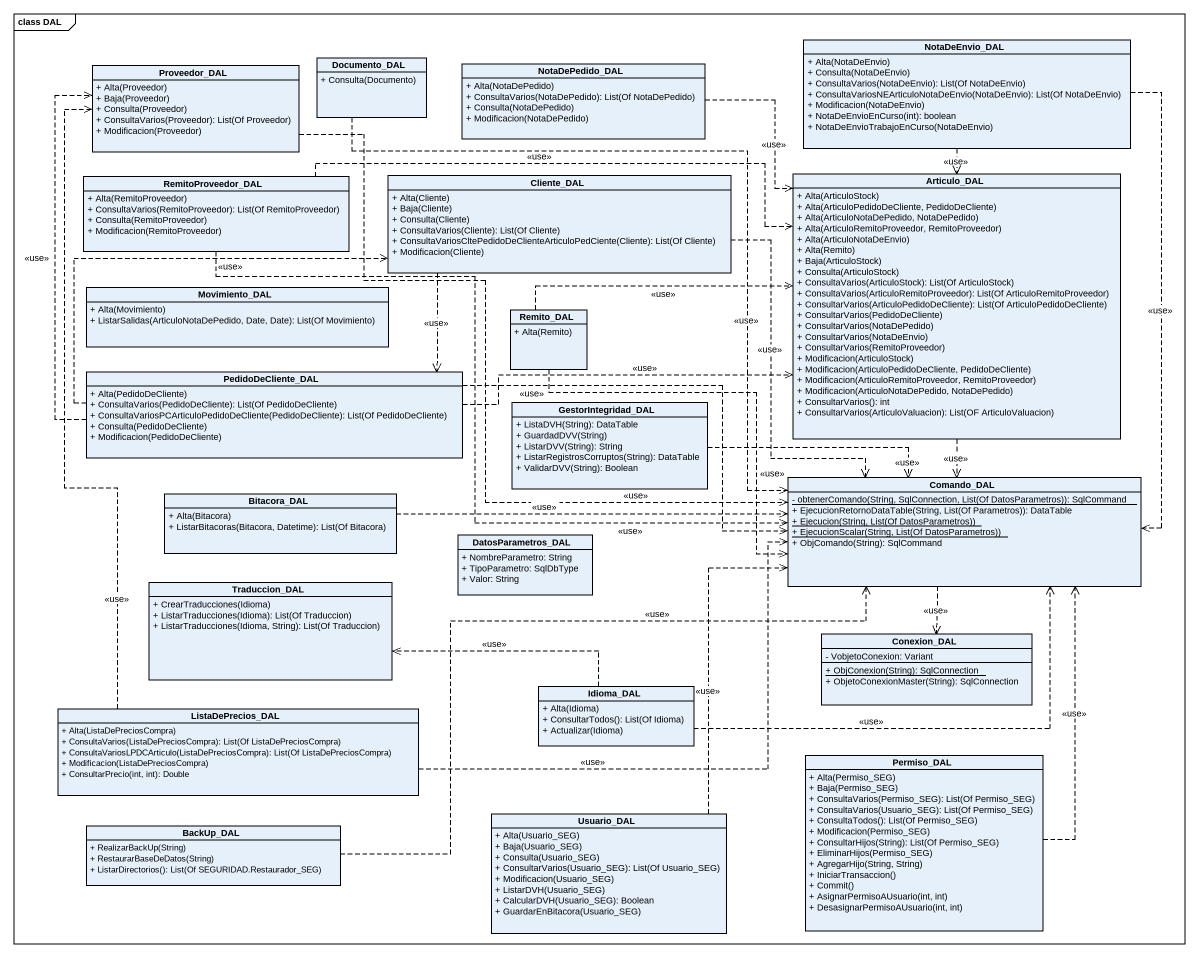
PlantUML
@startuml
mainframe class DAL
hide circle
hide empty members
skinparam classAttributeIconSize 0
class NotaDeEnvio_DAL {
  + Alta(NotaDeEnvio)
  + Consulta(NotaDeEnvio)
  + ConsultaVarios(NotaDeEnvio): List(Of NotaDeEnvio)
  + ConsultaVariosNEArticuloNotaDeEnvio(NotaDeEnvio): List(Of NotaDeEnvio)
  + Modificacion(NotaDeEnvio)
  + NotaDeEnvioEnCurso(int): boolean
  + NotaDeEnvioTrabajoEnCurso(NotaDeEnvio)
}
class Proveedor_DAL {
  + Alta(Proveedor)
  + Baja(Proveedor)
  + Consulta(Proveedor)
  + ConsultaVarios(Proveedor): List(Of Proveedor)
  + Modificacion(Proveedor)
}
class Documento_DAL {
  + Consulta(Documento)
}
class NotaDePedido_DAL {
  + Alta(NotaDePedido)
  + ConsultaVarios(NotaDePedido): List(Of NotaDePedido)
  + Consulta(NotaDePedido)
  + Modificacion(NotaDePedido)
}
class RemitoProveedor_DAL {
  + Alta(RemitoProveedor)
  + ConsultaVarios(RemitoProveedor): List(Of RemitoProveedor)
  + Consulta(RemitoProveedor)
  + Modificacion(RemitoProveedor)
}
class Cliente_DAL {
  + Alta(Cliente)
  + Baja(Cliente)
  + Consulta(Cliente)
  + ConsultaVarios(Cliente): List(Of Cliente)
  + ConsultaVariosCltePedidoDeClienteArticuloPedCiente(Cliente): List(Of Cliente)
  + Modificacion(Cliente)
}
class Articulo_DAL {
  + Alta(ArticuloStock)
  + Alta(ArticuloPedidoDeCliente, PedidoDeCliente)
  + Alta(ArticuloNotaDePedido, NotaDePedido)
  + Alta(ArticuloRemitoProveedor, RemitoProveedor)
  + Alta(ArticuloNotaDeEnvio)
  + Alta(Remito)
  + Baja(ArticuloStock)
  + Consulta(ArticuloStock)
  + ConsultaVarios(ArticuloStock): List(Of ArticuloStock)
  + ConsultaVarios(ArticuloRemitoProveedor): List(Of ArticuloRemitoProveedor)
  + ConsultarVarios(ArticuloPedidoDeCliente): List(Of ArticuloPedidoDeCliente)
  + ConsultarVarios(PedidoDeCliente)
  + ConsultarVarios(NotaDePedido)
  + ConsultarVarios(NotaDeEnvio)
  + ConsultarVarios(RemitoProveedor)
  + Modificacion(ArticuloStock)
  + Modificacion(ArticuloPedidoDeCliente, PedidoDeCliente)
  + Modificacion(ArticuloRemitoProveedor, RemitoProveedor)
  + Modificacion(ArticuloNotaDePedido, NotaDePedido)
  + ConsultarVarios(): int
  + ConsultarVarios(ArticuloValuacion): List(OF ArticuloValuacion)
}
class Movimiento_DAL {
  + Alta(Movimiento)
  + ListarSalidas(ArticuloNotaDePedido, Date, Date): List(Of Movimiento)
}
class Remito_DAL {
  + Alta(Remito)
}
class PedidoDeCliente_DAL {
  + Alta(PedidoDeCliente)
  + ConsultaVarios(PedidoDeCliente): List(Of PedidoDeCliente)
  + ConsultaVariosPCArticuloPedidoDeCliente(PedidoDeCliente): List(Of PedidoDeCliente)
  + Consulta(PedidoDeCliente)
  + Modificacion(PedidoDeCliente)
}
class GestorIntegridad_DAL {
  + ListaDVH(String): DataTable
  + GuardadDVV(String)
  + ListarDVV(String): String
  + ListarRegistrosCorruptos(String): DataTable
  + ValidarDVV(String): Boolean
}
class Bitacora_DAL {
  + Alta(Bitacora)
  + ListarBitacoras(Bitacora, Datetime): List(Of Bitacora)
}
class Comando_DAL {
  {static} - obtenerComando(String, SqlConnection, List(Of DatosParametros)): SqlCommand
  + EjecucionRetornoDataTable(String, List(Of Parametros)): DataTable
  {static} + Ejecucion(String, List(Of DatosParametros))
  {static} + EjecucionScalar(String, List(Of DatosParametros))
  + ObjComando(String): SqlCommand
}
class DatosParametros_DAL {
  + NombreParametro: String
  + TipoParametro: SqlDbType
  + Valor: String
}
class Traduccion_DAL {
  + CrearTraducciones(Idioma)
  + ListarTraducciones(Idioma): List(Of Traduccion)
  + ListarTraducciones(Idioma, String): List(Of Traduccion)
}
class Conexion_DAL {
  - VobjetoConexion: Variant
  {static} + ObjConexion(String): SqlConnection
  + ObjetoConexionMaster(String): SqlConnection
}
class Idioma_DAL {
  + Alta(Idioma)
  + ConsultarTodos(): List(Of Idioma)
  + Actualizar(Idioma)
}
class ListaDePrecios_DAL {
  + Alta(ListaDePreciosCompra)
  + ConsultaVarios(ListaDePreciosCompra): List(Of ListaDePreciosCompra)
  + ConsultaVariosLPDCArticulo(ListaDePreciosCompra): List(Of ListaDePreciosCompra)
  + Modificacion(ListaDePreciosCompra)
  + ConsultarPrecio(int, int): Double
}
class Permiso_DAL {
  + Alta(Permiso_SEG)
  + Baja(Permiso_SEG)
  + ConsultaVarios(Permiso_SEG): List(Of Permiso_SEG)
  + ConsultaVarios(Usuario_SEG): List(Of Permiso_SEG)
  + ConsultaTodos(): List(Of Permiso_SEG)
  + Modificacion(Permiso_SEG)
  + ConsultarHijos(String): List(Of Permiso_SEG)
  + EliminarHijos(Permiso_SEG)
  + AgregarHijo(String, String)
  + IniciarTransaccion()
  + Commit()
  + AsignarPermisoAUsuario(int, int)
  + DesasignarPermisoAUsuario(int, int)
}
class Usuario_DAL {
  + Alta(Usuario_SEG)
  + Baja(Usuario_SEG)
  + Consulta(Usuario_SEG)
  + ConsultarVarios(Usuario_SEG): List(Of Usuario_SEG)
  + Modificacion(Usuario_SEG)
  + ListarDVH(Usuario_SEG)
  + CalcularDVH(Usuario_SEG): Boolean
  + GuardarEnBitacora(Usuario_SEG)
}
class BackUp_DAL {
  + RealizarBackUp(String)
  + RestaurarBaseDeDatos(String)
  + ListarDirectorios(): List(Of SEGURIDAD.Restaurador_SEG)
}
NotaDeEnvio_DAL ..> Articulo_DAL : <<use>>
NotaDeEnvio_DAL ..> Comando_DAL : <<use>>
Proveedor_DAL .right.> Comando_DAL : <<use>>
Documento_DAL ..> Comando_DAL : <<use>>
NotaDePedido_DAL .right.> Articulo_DAL : <<use>>
RemitoProveedor_DAL .right.> Articulo_DAL : <<use>>
RemitoProveedor_DAL .right.> Comando_DAL : <<use>>
Cliente_DAL ..> PedidoDeCliente_DAL : <<use>>
Cliente_DAL ..> Comando_DAL : <<use>>
Articulo_DAL ..> Comando_DAL : <<use>>
Remito_DAL .right.> Articulo_DAL : <<use>>
Remito_DAL .right.> Comando_DAL : <<use>>
PedidoDeCliente_DAL .up.> Proveedor_DAL : <<use>>
PedidoDeCliente_DAL .up.> Cliente_DAL : <<use>>
PedidoDeCliente_DAL .right.> Articulo_DAL : <<use>>
PedidoDeCliente_DAL .right.> Comando_DAL : <<use>>
GestorIntegridad_DAL .right.> Comando_DAL : <<use>>
Bitacora_DAL .right.> Comando_DAL : <<use>>
Comando_DAL ..> Conexion_DAL : <<use>>
Idioma_DAL .right.> Comando_DAL : <<use>>
Idioma_DAL .left.> Traduccion_DAL : <<use>>
ListaDePrecios_DAL .up.> Proveedor_DAL : <<use>>
ListaDePrecios_DAL .right.> Comando_DAL : <<use>>
Permiso_DAL .up.> Comando_DAL : <<use>>
Usuario_DAL .up.> Comando_DAL : <<use>>
BackUp_DAL .right.> Comando_DAL : <<use>>
@enduml
